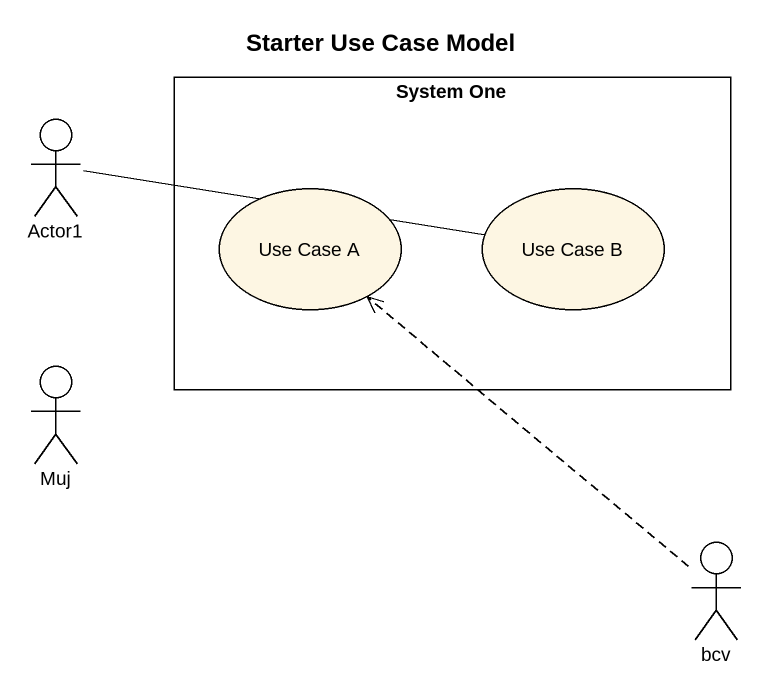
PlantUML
@startuml
title Starter Use Case Model
rectangle "System One" as System_One {
  usecase "Use Case A" as Use_Case_A
  usecase "Use Case B" as Use_Case_B
}
actor Actor1
actor Muj
actor bcv
Actor1 -right- Use_Case_B
bcv .up.> Use_Case_A
@enduml
